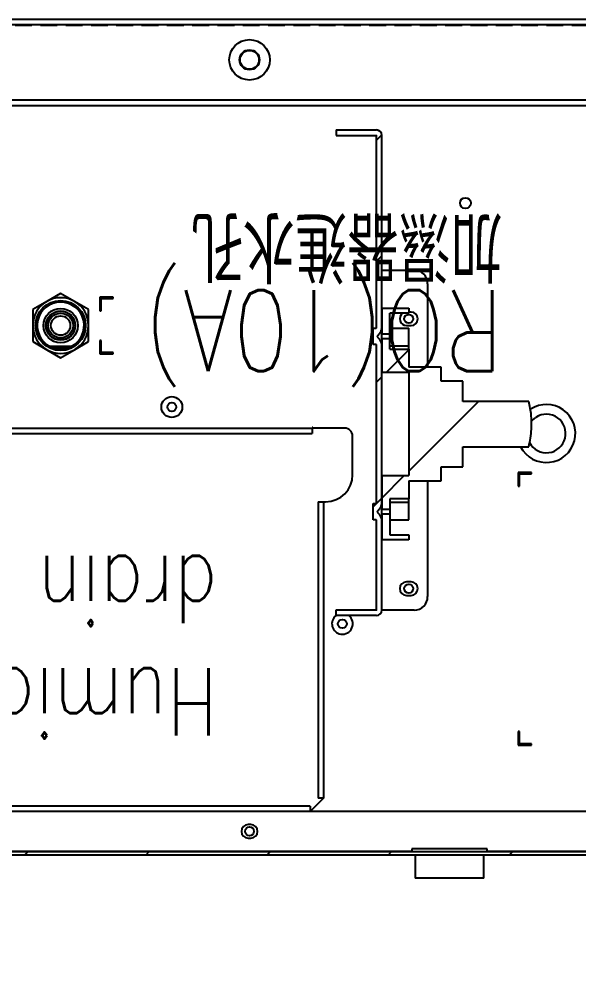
# Model space of a CAD drawing. Extents: x 225000 to 2157367, y 208400 to 840900.
# Drawn here: x 503380.3 to 503587.5, y 391645.5 to 392004.4 of the extents above; entities that cross this region are included whole.
import ezdxf
from ezdxf.enums import TextEntityAlignment as Align

# ---------------------------------------------------------------- set-up
doc = ezdxf.new("R2010")
doc.units = 0
doc.header["$LTSCALE"] = 10
doc.linetypes.add('XFDP20-DC-PH1$0$HIDDEN2', pattern=[0.1875, 0.125, -0.0625])
for name, color, linetype in [('XFDP20-DC-PH1$0$A-EQ (PH1)', 15, 'XFDP20-DC-PH1$0$HIDDEN2'), ('XFM2Q20-DC$0$EQUIP-01', 3, 'Continuous'), ('XFM2Q20-DC$0$RACK-DC1-洋基', 9, 'Continuous')]:
    doc.layers.add(name, color=color, linetype=linetype)
doc.styles.add('XFM2Q20-DC$0$XOL30-HVAC-EQ-L194205$0$Standard', font='txt.shx', dxfattribs={"width": 0.8, "bigfont": 'chineset.shx'})
pattern_1 = [(45, (-3953.437, -702.407), (-22.45064, 22.45064), [])]

# ---------------------------------------------------------------- blocks, each defined once
blk = doc.blocks.new('XFDP20-DC-PH1')
at = {"layer": 'XFDP20-DC-PH1$0$A-EQ (PH1)', "ltscale": 5, "elevation": 0}
blk.add_lwpolyline([(509535.59, 190802.31), (500125.59, 190802.31), (500125.59, 192002.31), (509535.59, 192002.31)], close=True, dxfattribs=at)
blk = doc.blocks.new('XFM2Q20-DC$0$RACK-70W-加濕型')
at = {"layer": 'XFM2Q20-DC$0$EQUIP-01'}
h = blk.add_hatch(dxfattribs=at)
h.set_pattern_fill('ANSI31', color=256, scale=10, style=0)
h.set_pattern_definition(pattern_1)
edge = h.paths.add_edge_path(flags=0)
edge.add_line((-272.89, 308.5), (180.72, 308.5))
edge.add_line((180.72, 308.5), (180.72, 309.7))
edge.add_line((180.72, 309.7), (-272.89, 309.7))
edge.add_arc((-272.89, 308.49), 1.21, 90, 180)
edge.add_line((-274.1, 308.49), (-274.1, 303))
edge.add_line((-274.1, 303), (-272.9, 303))
edge.add_line((-272.9, 303), (-272.9, 308.49))
edge.add_arc((-272.89, 308.49), 0.01, 90, 180, ccw=False)
h = blk.add_hatch(dxfattribs=at)
h.set_pattern_fill('ANSI31', color=256, scale=10, style=0)
h.set_pattern_definition(pattern_1)
edge = h.paths.add_edge_path(flags=0)
edge.add_arc((-46.99, 218.99), 2.01, 90, 180)
edge.add_line((-49, 218.99), (-49, 185.67))
edge.add_spline(control_points=[(-49, 185.67), (-49, 185.54), (-48.99, 185.4), (-48.97, 185.26), (-48.92, 184.98), (-48.83, 184.7), (-48.71, 184.44), (-48.55, 184.09), (-48.33, 183.77), (-48.08, 183.47), (-47.96, 183.31), (-47.82, 183.16), (-47.7, 183), (-47.64, 182.93), (-47.58, 182.85), (-47.53, 182.76), (-47.5, 182.71), (-47.48, 182.65), (-47.46, 182.59), (-47.46, 182.56), (-47.45, 182.53), (-47.45, 182.5), (-47.45, 182.45), (-47.47, 182.39), (-47.48, 182.34), (-47.52, 182.23), (-47.59, 182.13), (-47.66, 182.04), (-47.98, 181.62), (-48.35, 181.24), (-48.6, 180.78), (-48.76, 180.49), (-48.89, 180.17), (-48.95, 179.84), (-48.98, 179.67), (-49, 179.5), (-49, 179.33)], knot_values=[0.024267, 0.024267, 0.024267, 0.024267, 0.024675, 0.024675, 0.024675, 0.025525, 0.025525, 0.025525, 0.026669, 0.026669, 0.026669, 0.027266, 0.027266, 0.027266, 0.027555, 0.027555, 0.027555, 0.027737, 0.027737, 0.027737, 0.027826, 0.027826, 0.027826, 0.027988, 0.027988, 0.027988, 0.02834, 0.02834, 0.02834, 0.029905, 0.029905, 0.029905, 0.030908, 0.030908, 0.030908, 0.031425, 0.031425, 0.031425, 0.031425], weights=[1, 1, 1, 1, 1, 1, 1, 1, 1, 1, 1, 1, 1, 1, 1, 1, 1, 1, 1, 1, 1, 1, 1, 1, 1, 1, 1, 1, 1, 1, 1, 1, 1, 1, 1, 1, 1], degree=3, periodic=0)
edge.add_line((-49, 179.33), (-49, 120.67))
edge.add_spline(control_points=[(-49, 120.67), (-49, 120.54), (-48.99, 120.4), (-48.97, 120.26), (-48.92, 119.98), (-48.83, 119.7), (-48.71, 119.44), (-48.55, 119.09), (-48.33, 118.77), (-48.08, 118.47), (-47.96, 118.31), (-47.82, 118.16), (-47.7, 118), (-47.64, 117.93), (-47.58, 117.85), (-47.53, 117.76), (-47.5, 117.71), (-47.48, 117.65), (-47.46, 117.59), (-47.46, 117.56), (-47.45, 117.53), (-47.45, 117.5), (-47.45, 117.45), (-47.47, 117.39), (-47.48, 117.34), (-47.52, 117.23), (-47.59, 117.13), (-47.66, 117.04), (-47.98, 116.62), (-48.35, 116.24), (-48.6, 115.78), (-48.76, 115.49), (-48.89, 115.17), (-48.95, 114.84), (-48.98, 114.67), (-49, 114.5), (-49, 114.33)], knot_values=[0.024267, 0.024267, 0.024267, 0.024267, 0.024675, 0.024675, 0.024675, 0.025525, 0.025525, 0.025525, 0.026669, 0.026669, 0.026669, 0.027266, 0.027266, 0.027266, 0.027555, 0.027555, 0.027555, 0.027737, 0.027737, 0.027737, 0.027826, 0.027826, 0.027826, 0.027988, 0.027988, 0.027988, 0.02834, 0.02834, 0.02834, 0.029905, 0.029905, 0.029905, 0.030908, 0.030908, 0.030908, 0.031425, 0.031425, 0.031425, 0.031425], weights=[1, 1, 1, 1, 1, 1, 1, 1, 1, 1, 1, 1, 1, 1, 1, 1, 1, 1, 1, 1, 1, 1, 1, 1, 1, 1, 1, 1, 1, 1, 1, 1, 1, 1, 1, 1, 1], degree=3, periodic=0)
edge.add_line((-49, 114.33), (-49, 43.01))
edge.add_arc((-46.99, 43.01), 2.01, 180, 270)
edge.add_line((-46.99, 41), (-32.1, 41))
edge.add_line((-32.1, 41), (-32.1, 43))
edge.add_line((-32.1, 43), (-46.99, 43))
edge.add_arc((-46.99, 43.01), 0.01, 180, 270, ccw=False)
edge.add_line((-47, 43.01), (-47, 114.33))
edge.add_spline(control_points=[(-47, 114.33), (-47, 114.33), (-47, 114.33), (-47, 114.34), (-47, 114.35), (-47, 114.36), (-46.99, 114.37), (-46.99, 114.38), (-46.98, 114.39), (-46.97, 114.4), (-46.97, 114.41), (-46.96, 114.42), (-46.95, 114.42), (-46.94, 114.43), (-46.93, 114.43), (-46.92, 114.43), (-46.91, 114.44), (-46.91, 114.44), (-46.9, 114.44)], knot_values=[0.000098, 0.000098, 0.000098, 0.000098, 0.000109, 0.000109, 0.000109, 0.000147, 0.000147, 0.000147, 0.000181, 0.000181, 0.000181, 0.000213, 0.000213, 0.000213, 0.000243, 0.000243, 0.000243, 0.000263, 0.000263, 0.000263, 0.000263], weights=[1, 1, 1, 1, 1, 1, 1, 1, 1, 1, 1, 1, 1, 1, 1, 1, 1, 1, 1], degree=3, periodic=0)
edge.add_line((-46.9, 114.44), (-45.8, 114.44))
edge.add_line((-45.8, 114.44), (-45.8, 120.56))
edge.add_line((-45.8, 120.56), (-46.9, 120.56))
edge.add_spline(control_points=[(-46.9, 120.56), (-46.91, 120.56), (-46.91, 120.56), (-46.92, 120.57), (-46.92, 120.57), (-46.93, 120.57), (-46.94, 120.57), (-46.95, 120.58), (-46.96, 120.58), (-46.97, 120.59), (-46.98, 120.6), (-46.98, 120.61), (-46.99, 120.63), (-47, 120.64), (-47, 120.65), (-47, 120.67), (-47, 120.67), (-47, 120.67), (-47, 120.67)], knot_values=[0.000647, 0.000647, 0.000647, 0.000647, 0.000664, 0.000664, 0.000664, 0.000685, 0.000685, 0.000685, 0.000723, 0.000723, 0.000723, 0.000764, 0.000764, 0.000764, 0.000789, 0.000789, 0.000789, 0.000814, 0.000814, 0.000814, 0.000814], weights=[1, 1, 1, 1, 1, 1, 1, 1, 1, 1, 1, 1, 1, 1, 1, 1, 1, 1, 1], degree=3, periodic=0)
edge.add_line((-47, 120.67), (-47, 179.33))
edge.add_spline(control_points=[(-47, 179.33), (-47, 179.33), (-47, 179.33), (-47, 179.34), (-47, 179.35), (-47, 179.36), (-46.99, 179.37), (-46.99, 179.38), (-46.98, 179.39), (-46.97, 179.4), (-46.97, 179.41), (-46.96, 179.42), (-46.95, 179.42), (-46.94, 179.43), (-46.93, 179.43), (-46.92, 179.43), (-46.91, 179.44), (-46.91, 179.44), (-46.9, 179.44)], knot_values=[0.000098, 0.000098, 0.000098, 0.000098, 0.000109, 0.000109, 0.000109, 0.000147, 0.000147, 0.000147, 0.000181, 0.000181, 0.000181, 0.000213, 0.000213, 0.000213, 0.000243, 0.000243, 0.000243, 0.000263, 0.000263, 0.000263, 0.000263], weights=[1, 1, 1, 1, 1, 1, 1, 1, 1, 1, 1, 1, 1, 1, 1, 1, 1, 1, 1], degree=3, periodic=0)
edge.add_line((-46.9, 179.44), (-45.8, 179.44))
edge.add_line((-45.8, 179.44), (-45.8, 185.56))
edge.add_line((-45.8, 185.56), (-46.9, 185.56))
edge.add_spline(control_points=[(-46.9, 185.56), (-46.91, 185.56), (-46.91, 185.56), (-46.92, 185.57), (-46.92, 185.57), (-46.93, 185.57), (-46.94, 185.57), (-46.95, 185.58), (-46.96, 185.58), (-46.97, 185.59), (-46.98, 185.6), (-46.98, 185.61), (-46.99, 185.63), (-47, 185.64), (-47, 185.65), (-47, 185.67), (-47, 185.67), (-47, 185.67), (-47, 185.67)], knot_values=[0.000647, 0.000647, 0.000647, 0.000647, 0.000664, 0.000664, 0.000664, 0.000685, 0.000685, 0.000685, 0.000723, 0.000723, 0.000723, 0.000764, 0.000764, 0.000764, 0.000789, 0.000789, 0.000789, 0.000814, 0.000814, 0.000814, 0.000814], weights=[1, 1, 1, 1, 1, 1, 1, 1, 1, 1, 1, 1, 1, 1, 1, 1, 1, 1, 1], degree=3, periodic=0)
edge.add_line((-47, 185.67), (-47, 218.99))
edge.add_arc((-46.99, 218.99), 0.01, 90, 180, ccw=False)
edge.add_line((-46.99, 219), (-32, 219))
edge.add_line((-32, 219), (-32, 221))
edge.add_line((-32, 221), (-46.99, 221))
h = blk.add_hatch(dxfattribs=at)
h.set_pattern_fill('ANSI31', color=256, scale=10, style=0)
h.set_pattern_definition(pattern_1)
h.paths.add_polyline_path([(-49, 192.9), (-59, 192.9), (-59, 191.05), (-52, 191.05), (-52, 183.44), (-49, 183.44)], flags=0)
h = blk.add_hatch(dxfattribs=at)
h.set_pattern_fill('ANSI31', color=256, scale=10, style=0)
h.set_pattern_definition(pattern_1)
edge = h.paths.add_edge_path(flags=0)
edge.add_line((-79, 141.59), (-79, 134.13))
edge.add_line((-79, 134.13), (-71, 134.13))
edge.add_line((-71, 134.13), (-71, 128.89))
edge.add_line((-71, 128.89), (-59, 128.89))
edge.add_line((-59, 128.89), (-59, 122.28))
edge.add_line((-59, 122.28), (-52, 122.28))
edge.add_line((-52, 122.28), (-52, 118.44))
edge.add_line((-52, 118.44), (-49, 118.44))
edge.add_line((-49, 118.44), (-49, 130.87))
edge.add_line((-49, 130.87), (-59, 130.87))
edge.add_line((-59, 130.87), (-59, 169.13))
edge.add_line((-59, 169.13), (-49, 169.13))
edge.add_line((-49, 169.13), (-49, 181.56))
edge.add_line((-49, 181.56), (-52, 181.56))
edge.add_line((-52, 181.56), (-52, 177.72))
edge.add_line((-52, 177.72), (-59, 177.72))
edge.add_line((-59, 177.72), (-59, 171.11))
edge.add_line((-59, 171.11), (-71, 171.11))
edge.add_line((-71, 171.11), (-71, 165.87))
edge.add_line((-71, 165.87), (-79, 165.87))
edge.add_line((-79, 165.87), (-79, 158.41))
edge.add_line((-79, 158.41), (-103.5, 158.41))
edge.add_spline(control_points=[(-103.5, 158.41), (-104.01, 156.29), (-104.35, 154.11), (-104.47, 151.93), (-104.67, 148.48), (-104.31, 144.98), (-103.51, 141.62), (-103.51, 141.61), (-103.5, 141.6), (-103.5, 141.59)], knot_values=[0.036126, 0.036126, 0.036126, 0.036126, 0.042615, 0.042615, 0.042615, 0.052873, 0.052873, 0.052873, 0.052907, 0.052907, 0.052907, 0.052907], weights=[1, 1, 1, 1, 1, 1, 1, 1, 1, 1], degree=3, periodic=0)
edge.add_line((-103.5, 141.59), (-79, 141.59))
for p, q in [((-86.8, 318.3), (-86.8, 309.7)), ((-86.8, 318.3), (-62.37, 318.3)), ((-62.37, 318.3), (-61.4, 318.3)), ((-61.4, 309.7), (-61.4, 318.3)), ((180.72, 309.7), (-272.89, 309.7)), ((180.72, 308.5), (-272.89, 308.5)), ((-254.2, 308.49), (-88, 308.49)), ((-88, 308.5), (-88, 307.5)), ((-88, 307.5), (-61.26, 307.5)), ((-61.26, 307.5), (-60.2, 307.5)), ((-60.2, 307.5), (-60.2, 308.5)), ((-60.2, 308.49), (178.4, 308.49)), ((0.5, 303.5), (-0.5, 303.5)), ((-0.5, 298.5), (0.5, 298.5)), ((251.2, 293.5), (-251.2, 293.5)), ((-27.41, 288.7), (-22.61, 293.5)), ((-22.4, 291.7), (240, 291.7)), ((-27.42, 288.7), (-27.41, 288.7)), ((-27.42, 178.8), (-27.42, 288.7)), ((-25.41, 178.8), (-25.41, 288.69)), ((-104.5, 269), (-104.5, 268.5)), ((-99.5, 269), (-104.5, 269)), ((-104.5, 268.5), (-100, 268.5)), ((-100, 268.5), (-100, 264)), ((-99.5, 264), (-99.5, 269)), ((-100, 264), (-99.5, 264)), ((-61, 218.99), (-49.01, 218.99)), ((-49, 218.99), (-49.01, 218.99)), ((-49.01, 218.99), (-49.01, 192.9)), ((-49, 218.99), (-49, 185.67)), ((-47, 218.99), (-47, 185.67)), ((-46.99, 221), (-32, 221)), ((-46.99, 219), (-32, 219)), ((-32, 219), (-32, 221)), ((-66, 171.11), (-66, 213.99)), ((-58.14, 213.5), (-59.86, 213.5)), ((-59.86, 208.5), (-58.14, 208.5)), ((-59, 191.05), (-59, 192.9)), ((-59, 192.9), (-49, 192.9)), ((-52, 191.05), (-59, 191.05)), ((-52, 183.44), (-52, 191.05)), ((-49, 183.44), (-49, 192.9)), ((-59, 185.49), (-59, 178.96)), ((-52, 185.49), (-59, 185.49)), ((-52, 183.44), (-49, 183.44)), ((-52, 181.56), (-52, 183.44)), ((-49, 183.44), (-49, 181.56)), ((-46.9, 185.56), (-45.8, 185.56)), ((-45.8, 185.56), (-45.8, 179.44)), ((-52, 177.72), (-52, 181.56)), ((-49, 181.56), (-52, 181.56)), ((-49, 169.13), (-49, 181.56)), ((-52, 178.96), (-59, 178.96)), ((-59, 178.96), (-59, 177.72)), ((-59, 171.11), (-59, 177.72)), ((-59, 177.72), (-52, 177.72)), ((-49, 179.33), (-49, 120.67)), ((-47, 179.33), (-47, 120.67)), ((-45.8, 179.44), (-46.9, 179.44)), ((-27.42, 178.8), (-28.2, 178.8)), ((-25.41, 178.8), (-27.42, 178.8)), ((-99.5, 173), (-100, 173)), ((-100, 173), (-100, 168.5)), ((-99.5, 168), (-99.5, 173)), ((-71, 171.11), (-71, 165.87)), ((-59, 171.11), (-71, 171.11)), ((-49, 169.13), (-59, 169.13)), ((-59, 130.87), (-59, 169.13)), ((-49.01, 169.13), (-49.01, 130.87)), ((-38.2, 168.8), (-38.2, 154.49)), ((-100, 168.5), (-104.5, 168.5)), ((-104.5, 168.5), (-104.5, 168)), ((-104.5, 168), (-99.5, 168)), ((-79, 165.87), (-79, 158.41)), ((-71, 165.87), (-79, 165.87)), ((-79, 158.41), (-103.5, 158.41)), ((-35.2, 151.49), (-23.4, 151.49)), ((-23.4, 151.49), (-23.4, 151.28)), ((-23.4, 151.28), (-23.2, 151.28)), ((-23.2, 151.48), (-23.2, 153.49)), ((240.8, 153.49), (-23.2, 153.49)), ((-23.2, 151.28), (-23.2, 151.48)), ((240.8, 151.48), (-23.2, 151.48)), ((-103.5, 141.59), (-79, 141.59)), ((-79, 141.59), (-79, 134.13)), ((-79, 134.13), (-71, 134.13)), ((-71, 134.13), (-71, 128.89)), ((-59, 130.87), (-49, 130.87)), ((-49, 118.44), (-49, 130.87)), ((-71, 128.89), (-59, 128.89)), ((-66, 98), (-66, 128.89)), ((-59, 122.28), (-59, 128.89)), ((-52, 122.28), (-59, 122.28)), ((-59, 122.28), (-59, 121.04)), ((-52, 122.28), (-52, 118.44)), ((55.5, 124), (50.5, 124)), ((50.5, 124), (50.5, 123.5)), ((50.5, 123.5), (55, 123.5)), ((55, 123.5), (55, 119)), ((55.5, 119), (55.5, 124)), ((64.84, 122.44), (59.68, 119.46)), ((70, 125.42), (64.84, 122.44)), ((75.16, 122.44), (70, 125.42)), ((80.32, 119.46), (75.16, 122.44)), ((-52, 121.04), (-59, 121.04)), ((-59, 121.04), (-59, 114.51)), ((-52, 118.44), (-49, 118.44)), ((-52, 118.44), (-52, 116.56)), ((-49, 118.44), (-49, 116.56)), ((-46.9, 120.56), (-45.8, 120.56)), ((-45.8, 120.56), (-45.8, 114.44)), ((55, 119), (55.5, 119)), ((66.08, 121.27), (73.92, 121.27)), ((-49, 116.56), (-52, 116.56)), ((-52, 116.56), (-52, 108.95)), ((-49, 107.1), (-49, 116.56)), ((-58.14, 113.5), (-59.86, 113.5)), ((-52, 114.51), (-59, 114.51)), ((-49, 114.33), (-49, 43.01)), ((-47, 114.33), (-47, 43.01)), ((-45.8, 114.44), (-46.9, 114.44)), ((59.68, 113.5), (59.68, 107.54)), ((80.32, 107.54), (80.32, 113.5)), ((-59.86, 108.5), (-59, 108.5)), ((-59, 107.1), (-59, 108.95)), ((-59, 108.95), (-52, 108.95)), ((55.5, 108), (55, 108)), ((55, 108), (55, 103.5)), ((55.5, 103), (55.5, 108)), ((-49, 107.1), (-59, 107.1)), ((-49.01, 107.1), (-49.01, 93)), ((59.68, 107.54), (64.84, 104.56)), ((64.84, 104.56), (70, 101.58)), ((70, 101.58), (75.16, 104.56)), ((75.16, 104.56), (80.32, 107.54)), ((55, 103.5), (50.5, 103.5)), ((50.5, 103.5), (50.5, 103)), ((50.5, 103), (55.5, 103)), ((-49.01, 93), (-61, 93)), ((-49.01, 93), (-49, 93)), ((-32.1, 43), (-46.99, 43)), ((-32.1, 41), (-46.99, 41)), ((-32.1, 41), (-32.1, 43)), ((-275, 32.01), (275, 32.01)), ((-275, 30), (275, 30)), ((-275, 29.99), (275, 29.99)), ((-297.9, 2.01), (297.9, 2.01)), ((-297.9, 0), (297.9, 0))]:
    blk.add_line(p, q, dxfattribs=at)
at = {"layer": 'XFM2Q20-DC$0$EQUIP-01', "flags": 128}
blk.add_lwpolyline([(-104.36, 149.1), (-104.84, 148.55), (-106.07, 147.52)], dxfattribs=at)
at = {"layer": 'XFM2Q20-DC$0$EQUIP-01'}
for centre, radius in [((0, 301), 1.65), ((-34.4, 224.06), 1.65), ((-59, 211), 1.65), ((28.8, 143.7), 3.86), ((28.8, 143.7), 1.65), ((70, 113.5), 9.27), ((70, 113.5), 6.37), ((70, 113.5), 5.43), ((70, 113.5), 5.33), ((70, 113.5), 4.59), ((70, 113.5), 3.59), ((-59, 111), 1.65), ((-80, 68.1), 2), ((0, 15), 7.5), ((0, 15), 3.7), ((0, 15), 3.5)]:
    blk.add_circle(centre, radius, dxfattribs=at)
for centre, radius, start, end in [((-0.5, 301), 2.5, 90, 270), ((0.5, 301), 2.5, 270, 90), ((-22.4, 293.71), 2.01, 269.7149, 270), ((-27.42, 288.69), 2.01, 0, 0.2851), ((-34.4, 224.06), 3.86, 81.1351, 232.5386), ((-34.4, 224.06), 3.86, 307.4614, 81.1351), ((-61, 213.99), 5, 90, 180), ((-46.99, 218.99), 2.01, 90, 180), ((-46.99, 218.99), 0.01, 90, 180), ((-59.86, 211), 2.5, 90, 270), ((-58.14, 211), 2.5, 270, 90), ((-28.2, 168.8), 10, 90, 180), ((-110, 153.5), 10.75, 27.1842, 303.3121), ((-110, 153.5), 7.15, 28.4621, 303.3121), ((-35.2, 154.49), 3, 180, 270), ((70, 113.5), 10.32, 120, 180), ((70, 113.5), 10.32, 60, 120), ((70, 113.5), 8.73, 62.8436, 117.1564), ((70, 113.5), 10.32, 0, 60), ((70, 113.5), 8.73, 117.1564, 62.8436), ((70, 113.5), 8.7, 116.7459, 63.2541), ((70, 113.5), 8.16, 72.2189, 107.7811), ((70, 113.5), 8, 76.1903, 103.8097), ((-59.86, 111), 2.5, 90, 270), ((-58.14, 111), 2.5, 305.1007, 90), ((70, 113.5), 10.32, 180, 240), ((70, 113.5), 10.32, 300, 0), ((70, 113.5), 10.32, 240, 300), ((-61, 98), 5, 180, 270), ((-46.99, 43.01), 2.01, 180, 270), ((-46.99, 43.01), 0.01, 180, 270)]:
    blk.add_arc(centre, radius, start, end, dxfattribs=at)
for points, knots in [([(-22.41, 291.7), (-22.41, 291.73), (-22.41, 291.79), (-22.41, 292.25), (-22.41, 292.85), (-22.41, 293.31), (-22.41, 293.5)], [0, 0, 0, 0, 0.265601, 0.534571, 0.803538, 1, 1, 1, 1]), ([(-27.41, 288.7), (-27.36, 288.7), (-27.28, 288.7), (-27.15, 288.7), (-27.02, 288.7), (-26.89, 288.7), (-26.77, 288.7), (-26.57, 288.7), (-26.29, 288.7), (-25.99, 288.7), (-25.74, 288.7), (-25.57, 288.7), (-25.47, 288.7), (-25.42, 288.7), (-25.41, 288.7), (-25.41, 288.7)], [0, 0, 0, 0, 0.041734, 0.083116, 0.124321, 0.165522, 0.206895, 0.248614, 0.374249, 0.500063, 0.625698, 0.751511, 0.834486, 0.916848, 1, 1, 1, 1]), ([(-49, 185.67), (-48.99, 185.54), (-48.97, 185.11), (-48.71, 184.33), (-48.21, 183.6), (-47.76, 183.09), (-47.54, 182.8), (-47.46, 182.62), (-47.45, 182.48), (-47.49, 182.27), (-47.91, 181.71), (-48.57, 180.99), (-48.96, 180), (-48.99, 179.5), (-49, 179.33)], [0, 0, 0, 0, 0.057463, 0.176661, 0.337203, 0.421438, 0.462101, 0.487556, 0.500157, 0.522689, 0.571327, 0.789031, 0.928262, 1, 1, 1, 1]), ([(-47, 185.67), (-47, 185.67), (-47, 185.65), (-46.99, 185.63), (-46.97, 185.59), (-46.94, 185.57), (-46.92, 185.56), (-46.91, 185.56), (-46.9, 185.56)], [0, 0, 0, 0, 0.055386, 0.301445, 0.545495, 0.771769, 0.896642, 1, 1, 1, 1]), ([(-46.9, 179.44), (-46.91, 179.44), (-46.92, 179.43), (-46.95, 179.42), (-46.97, 179.4), (-46.99, 179.37), (-47, 179.35), (-47, 179.33), (-47, 179.33)], [0, 0, 0, 0, 0.120112, 0.30413, 0.495142, 0.702477, 0.929609, 1, 1, 1, 1]), ([(-103.5, 158.41), (-103.91, 156.26), (-104.65, 152.42), (-104.49, 146.75), (-103.91, 143.31), (-103.5, 141.6), (-103.5, 141.59)], [0, 0, 0, 0, 0.386202, 0.688704, 0.997983, 1, 1, 1, 1]), ([(-49, 120.67), (-48.99, 120.54), (-48.97, 120.11), (-48.71, 119.33), (-48.21, 118.6), (-47.76, 118.09), (-47.54, 117.8), (-47.46, 117.62), (-47.45, 117.48), (-47.49, 117.27), (-47.91, 116.71), (-48.57, 115.99), (-48.96, 115), (-48.99, 114.5), (-49, 114.33)], [0, 0, 0, 0, 0.057463, 0.176661, 0.337203, 0.421438, 0.462101, 0.487556, 0.500157, 0.522689, 0.57133, 0.789031, 0.928262, 1, 1, 1, 1]), ([(-47, 120.67), (-47, 120.67), (-47, 120.65), (-46.99, 120.63), (-46.97, 120.59), (-46.94, 120.57), (-46.92, 120.56), (-46.91, 120.56), (-46.9, 120.56)], [0, 0, 0, 0, 0.055383, 0.30143, 0.545468, 0.771834, 0.896647, 1, 1, 1, 1]), ([(59.68, 119.46), (59.68, 118.96), (59.68, 116.99), (59.68, 114.99), (59.68, 113.5)], [0, 0, 0, 0, 0.2505645, 1, 1, 1, 1]), ([(80.32, 113.5), (80.32, 114.99), (80.32, 116.99), (80.32, 118.96), (80.32, 119.46)], [0, 0, 0, 0, 0.7494355, 1, 1, 1, 1]), ([(-46.9, 114.44), (-46.91, 114.44), (-46.92, 114.43), (-46.95, 114.42), (-46.97, 114.4), (-46.99, 114.37), (-47, 114.35), (-47, 114.33), (-47, 114.33)], [0, 0, 0, 0, 0.120117, 0.304141, 0.495277, 0.702467, 0.929607, 1, 1, 1, 1])]:
    blk.add_open_spline(points, degree=3, knots=knots, dxfattribs=at)
at = {"color": 53, "style": 'XFM2Q20-DC$0$XOL30-HVAC-EQ-L194205$0$Standard', "width": 0.8}
blk.add_text('RO(10A)', height=30.086, dxfattribs=at).set_placement((-27.44, 115.38), align=Align.MIDDLE_CENTER)
at = {"layer": 'XFM2Q20-DC$0$EQUIP-01', "attachment_point": 1, "style": 'XFM2Q20-DC$0$XOL30-HVAC-EQ-L194205$0$Standard'}
for s, insert, char_height, width in [('{Humidifier drain}', (11.73, 265.49), 25, 174.348), ('{\\H9.6x;加濕器進水孔}', (-93.63, 95.83), 2.5, 207.9912)]:
    blk.add_mtext(s, dxfattribs=dict(at, insert=insert, char_height=char_height, width=width))
blk = doc.blocks.new('XFM2Q20-DC')
at = {"layer": 'XFM2Q20-DC$0$RACK-DC1-洋基', "rotation": 180}
blk.add_blockref('XFM2Q20-DC$0$RACK-70W-加濕型', (503465.59, 192004.41), dxfattribs=at)

msp = doc.modelspace()

# ---------------------------------------------------------------- block references
for name in ['XFDP20-DC-PH1', 'XFM2Q20-DC']:
    msp.add_blockref(name, (0, 200000))

doc.saveas('drawing.dxf')
